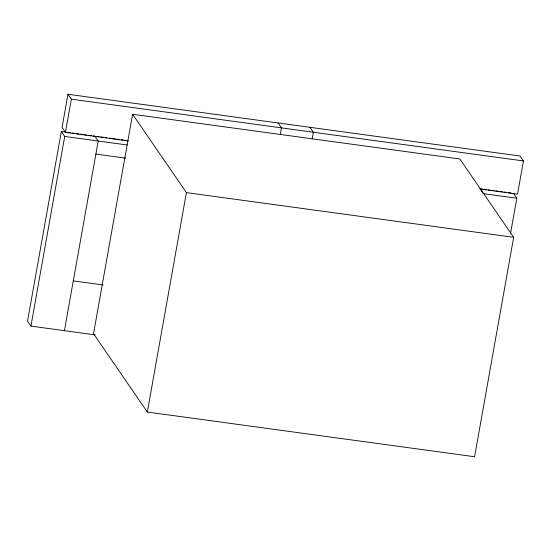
<?xml version="1.0" encoding="UTF-8"?>
<svg xmlns="http://www.w3.org/2000/svg" width="551" height="551" viewBox="0 0 551 551"><rect width="100%" height="100%" fill="white"/><g stroke="black" fill="none" stroke-linecap="round" stroke-linejoin="round"><path stroke-width="0.83" d="M67.194 132.323L61.333 131.524L27.55 321.178L30.932 326.102L95.096 334.87M480.107 189.027L517.534 194.138L523.45 160.94L520.068 156.016L67.973 94.255L62.056 127.446L65.438 132.371L128.39 140.973M30.932 326.102L64.715 136.448L61.333 131.524M65.438 132.371L71.354 99.18L67.973 94.255M64.426 330.676L98.202 141.022L94.82 136.097L93.147 135.87M132.605 114.271L93.525 333.692L147.324 412.038L474.576 456.745L513.656 237.323L459.858 158.977L132.605 114.271L186.41 192.616L147.324 412.038M280.28 134.52L281.465 127.88L278.083 122.956M312.155 138.88L313.34 132.24L309.958 127.315M510.474 233.776L516.81 198.215L513.429 193.291M71.354 99.18L523.45 160.94M68.868 132.557L70.542 132.784M72.215 133.011L74.729 133.356M76.403 133.583L78.917 133.927M80.591 134.155L83.098 134.499M84.778 134.726L86.452 134.954M88.959 135.298L91.473 135.642M96.528 136.331L99.084 136.682M100.785 136.917L103.34 137.261M105.048 137.495L106.749 137.729M109.305 138.081L111.013 138.315M112.714 138.542L115.269 138.893M116.977 139.127L119.533 139.479M121.234 139.706L122.942 139.94M124.643 140.174L127.198 140.526M479.942 188.718L482.449 189.055M484.122 189.289L486.636 189.627M488.31 189.861L489.984 190.088M491.657 190.315L494.171 190.66M495.845 190.887L498.359 191.231M500.032 191.459L502.546 191.803M504.22 192.03L505.894 192.258M508.408 192.602L510.915 192.946M64.715 136.448L127.171 144.982M516.81 198.215L483.323 193.642L480.424 189.42M95.881 154.08L125.697 158.151M186.41 192.616L513.656 237.323M73.29 280.879L103.113 284.957"/></g></svg>
